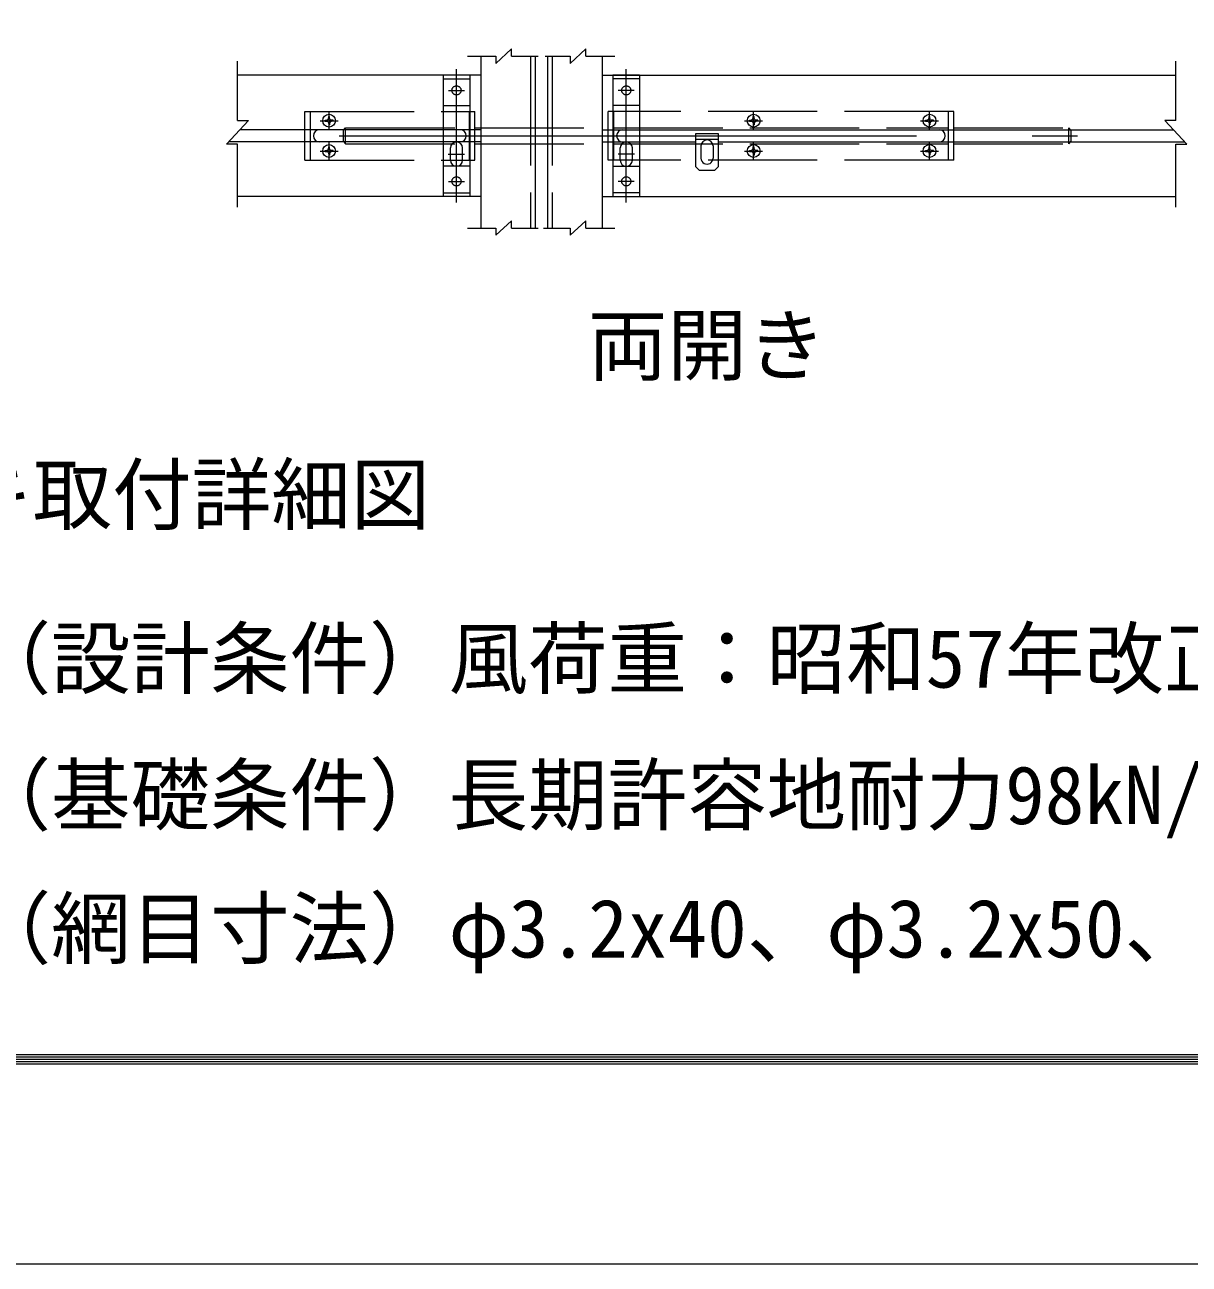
# Model space of a CAD drawing. Units: millimetres, scale not verified. Extents: x -6300 to 6300, y -4455 to 4455.
# Drawn here: x -1885 to 35, y -4455 to -2412 of the extents above; entities that cross this region are included whole.
import ezdxf
from ezdxf.enums import TextEntityAlignment as Align

# ---------------------------------------------------------------- set-up
doc = ezdxf.new("R2010")
doc.units = ezdxf.units.MM
doc.header["$LTSCALE"] = 30
doc.linetypes.add('DASHED', pattern=[7.5, 6, -1.5])
doc.linetypes.add('USER1', pattern=[50.8, 31.75, -6.35, 6.35, -6.35])
for name, color, linetype, lineweight in [('0-0_D-STR-DIM', 7, 'Continuous', 9), ('0-2_D-STR1', 1, 'Continuous', 18), ('0-3_D-STR3', 3, 'Continuous', 13), ('0-6_D-BMK', 2, 'USER1', 13), ('0-A_D-TTL', 7, 'Continuous', 9)]:
    doc.layers.add(name, color=color, linetype=linetype, lineweight=lineweight)
doc.layers.add('0-5_D-TTL-TXT', color=7, linetype='Continuous')
doc.styles.add('ＭＳ ゴシック', font='')
doc.styles.get('ＭＳ ゴシック').set_extended_font_data('MS Gothic')

msp = doc.modelspace()

# ---------------------------------------------------------------- linework, layer by layer
at = {"layer": '0-0_D-STR-DIM'}
for p, q in [((-1533.9, -2569.75), (-1533.9, -2471.64)), ((13.39, -2569.75), (13.39, -2471.64)), ((-1551.9, -2608.52), (-1515.9, -2569.75)), ((-1533.9, -2569.75), (-1515.9, -2569.75)), ((31.39, -2608.52), (-4.61, -2569.75)), ((13.39, -2569.75), (-4.61, -2569.75)), ((-1533.9, -2608.52), (-1551.9, -2608.52)), ((-1533.9, -2712.39), (-1533.9, -2608.52)), ((13.39, -2712.39), (13.39, -2608.52)), ((13.39, -2608.52), (31.39, -2608.52))]:
    msp.add_line(p, q, dxfattribs=at)
at = {"layer": '0-2_D-STR1'}
for p, q in [((-1108.02, -2475.44), (-1082.18, -2451.44)), ((-1082.18, -2463.44), (-1082.18, -2451.44)), ((-985.41, -2475.44), (-959.57, -2451.44)), ((-959.57, -2463.44), (-959.57, -2451.44)), ((-1154.49, -2463.44), (-1108.02, -2463.44)), ((-1132.88, -2463.44), (-1132.88, -2746.76)), ((-1108.02, -2463.44), (-1108.02, -2475.44)), ((-1082.18, -2463.44), (-1038.22, -2463.44)), ((-1042.88, -2463.44), (-1042.88, -2746.76)), ((-1026.68, -2463.44), (-985.41, -2463.44)), ((-1022.88, -2463.44), (-1022.88, -2746.76)), ((-985.41, -2463.44), (-985.41, -2475.44)), ((-959.57, -2463.44), (-911.88, -2463.44)), ((-932.88, -2463.44), (-932.88, -2746.76)), ((-1132.88, -2494.8), (-1533.9, -2494.8)), ((-932.88, -2494.8), (13.39, -2494.8)), ((-1132.88, -2584.8), (-1529.88, -2584.8)), ((-932.88, -2584.8), (9.37, -2584.8)), ((-1132.88, -2604.8), (-1548.45, -2604.8)), ((-932.88, -2604.8), (-778.72, -2604.8)), ((-740.72, -2604.8), (27.94, -2604.8)), ((-1132.88, -2694.8), (-1533.9, -2694.8)), ((-932.88, -2694.8), (13.39, -2694.8)), ((-1108.02, -2758.76), (-1082.18, -2734.76)), ((-1082.18, -2746.76), (-1082.18, -2734.76)), ((-985.41, -2758.76), (-959.57, -2734.76)), ((-959.57, -2746.76), (-959.57, -2734.76)), ((-1154.49, -2746.76), (-1108.02, -2746.76)), ((-1108.02, -2746.76), (-1108.02, -2758.76)), ((-1082.18, -2746.76), (-1037.93, -2746.76)), ((-1029.48, -2746.76), (-985.41, -2746.76)), ((-985.41, -2746.76), (-985.41, -2758.76)), ((-959.57, -2746.76), (-911.88, -2746.76))]:
    msp.add_line(p, q, dxfattribs=at)
at = {"layer": '0-2_D-STR1', "linetype": 'DASHED'}
for p, q in [((-1050.88, -2463.44), (-1050.88, -2746.76)), ((-1014.88, -2463.44), (-1014.88, -2746.76))]:
    msp.add_line(p, q, dxfattribs=at)
at = {"layer": '0-3_D-STR3'}
for p, q in [((-1194.88, -2494.8), (-1194.88, -2694.8)), ((-1150.88, -2494.8), (-1150.88, -2694.8)), ((-870.88, -2494.8), (-914.88, -2494.8)), ((-914.88, -2494.8), (-914.88, -2694.8)), ((-870.88, -2494.8), (-870.88, -2694.8)), ((-1389.57, -2569.07), (-1386.48, -2569.02)), ((-1389.57, -2570.59), (-1389.57, -2569.07)), ((-1389.57, -2570.54), (-1386.48, -2570.59)), ((-1384.64, -2568.04), (-1386.48, -2569.02)), ((-1384.64, -2571.57), (-1386.48, -2570.59)), ((-1384.6, -2568), (-1383.66, -2566.15)), ((-1384.6, -2571.61), (-1383.66, -2573.46)), ((-1383.66, -2573.46), (-1383.61, -2576.5)), ((-1382.09, -2566.15), (-1382.14, -2563.1)), ((-1382.09, -2573.46), (-1382.14, -2576.5)), ((-1381.14, -2568), (-1382.09, -2566.15)), ((-1381.14, -2571.61), (-1382.09, -2573.46)), ((-1381.11, -2568.04), (-1379.26, -2569.02)), ((-1381.11, -2571.57), (-1379.26, -2570.59)), ((-1376.17, -2569.07), (-1379.26, -2569.02)), ((-1376.17, -2570.54), (-1379.26, -2570.59)), ((-1376.17, -2570.54), (-1376.17, -2569.07)), ((-689.57, -2569.07), (-686.48, -2569.02)), ((-689.57, -2570.59), (-689.57, -2569.07)), ((-689.57, -2570.54), (-686.48, -2570.59)), ((-684.64, -2568.04), (-686.48, -2569.02)), ((-684.64, -2571.57), (-686.48, -2570.59)), ((-684.6, -2568), (-683.66, -2566.15)), ((-684.6, -2571.61), (-683.66, -2573.46)), ((-683.66, -2573.46), (-683.61, -2576.5)), ((-682.09, -2566.15), (-682.14, -2563.1)), ((-682.09, -2573.46), (-682.14, -2576.5)), ((-681.14, -2568), (-682.09, -2566.15)), ((-681.14, -2571.61), (-682.09, -2573.46)), ((-681.11, -2568.04), (-679.26, -2569.02)), ((-681.11, -2571.57), (-679.26, -2570.59)), ((-676.17, -2569.07), (-679.26, -2569.02)), ((-676.17, -2570.54), (-679.26, -2570.59)), ((-676.17, -2570.54), (-676.17, -2569.07)), ((-399.57, -2569.07), (-396.48, -2569.02)), ((-399.57, -2570.59), (-399.57, -2569.07)), ((-399.57, -2570.54), (-396.48, -2570.59)), ((-394.64, -2568.04), (-396.48, -2569.02)), ((-394.64, -2571.57), (-396.48, -2570.59)), ((-394.6, -2568), (-393.66, -2566.15)), ((-394.6, -2571.61), (-393.66, -2573.46)), ((-393.66, -2573.46), (-393.61, -2576.5)), ((-392.09, -2566.15), (-392.14, -2563.1)), ((-392.09, -2573.46), (-392.14, -2576.5)), ((-391.14, -2568), (-392.09, -2566.15)), ((-391.14, -2571.61), (-392.09, -2573.46)), ((-391.11, -2568.04), (-389.26, -2569.02)), ((-391.11, -2571.57), (-389.26, -2570.59)), ((-386.17, -2569.07), (-389.26, -2569.02)), ((-386.17, -2570.54), (-389.26, -2570.59)), ((-386.17, -2570.54), (-386.17, -2569.07)), ((-1383.61, -2576.5), (-1382.14, -2576.5)), ((-1383.61, -2576.5), (-1382.14, -2576.5)), ((-740.72, -2645.51), (-740.72, -2591.51)), ((-683.61, -2576.5), (-682.14, -2576.5)), ((-683.61, -2576.5), (-682.14, -2576.5)), ((-393.61, -2576.5), (-392.14, -2576.5)), ((-393.61, -2576.5), (-392.14, -2576.5)), ((-1382.09, -2616.15), (-1382.15, -2613.1)), ((-1182.88, -2634.8), (-1182.88, -2614.8)), ((-1162.88, -2634.8), (-1162.88, -2614.8)), ((-902.88, -2634.8), (-902.88, -2614.8)), ((-882.88, -2634.8), (-882.88, -2614.8)), ((-769.72, -2611.51), (-769.72, -2631.51)), ((-749.72, -2611.51), (-749.72, -2631.51)), ((-682.09, -2616.15), (-682.14, -2613.1)), ((-392.09, -2616.15), (-392.15, -2613.1)), ((-1389.58, -2619.07), (-1386.49, -2619.02)), ((-1389.58, -2620.59), (-1389.58, -2619.07)), ((-1389.58, -2620.54), (-1386.49, -2620.59)), ((-1384.64, -2618.04), (-1386.49, -2619.02)), ((-1384.64, -2621.57), (-1386.49, -2620.59)), ((-1384.61, -2618), (-1383.66, -2616.15)), ((-1384.61, -2621.61), (-1383.66, -2623.46)), ((-1383.66, -2623.46), (-1383.61, -2626.5)), ((-1383.61, -2626.5), (-1382.15, -2626.5)), ((-1383.61, -2626.5), (-1382.15, -2626.5)), ((-1382.09, -2623.46), (-1382.15, -2626.5)), ((-1381.15, -2618), (-1382.09, -2616.15)), ((-1381.15, -2621.61), (-1382.09, -2623.46)), ((-1381.11, -2618.04), (-1379.27, -2619.02)), ((-1381.11, -2621.57), (-1379.27, -2620.59)), ((-1376.18, -2619.07), (-1379.27, -2619.02)), ((-1376.18, -2620.54), (-1379.27, -2620.59)), ((-1376.18, -2620.54), (-1376.18, -2619.07)), ((-689.57, -2619.07), (-686.48, -2619.02)), ((-689.57, -2620.59), (-689.57, -2619.07)), ((-689.57, -2620.54), (-686.48, -2620.59)), ((-684.64, -2618.04), (-686.48, -2619.02)), ((-684.64, -2621.57), (-686.48, -2620.59)), ((-684.6, -2618), (-683.66, -2616.15)), ((-684.6, -2621.61), (-683.66, -2623.46)), ((-683.66, -2623.46), (-683.61, -2626.5)), ((-683.61, -2626.5), (-682.14, -2626.5)), ((-683.61, -2626.5), (-682.14, -2626.5)), ((-682.09, -2623.46), (-682.14, -2626.5)), ((-681.14, -2618), (-682.09, -2616.15)), ((-681.14, -2621.61), (-682.09, -2623.46)), ((-681.11, -2618.04), (-679.26, -2619.02)), ((-681.11, -2621.57), (-679.26, -2620.59)), ((-676.17, -2619.07), (-679.26, -2619.02)), ((-676.17, -2620.54), (-679.26, -2620.59)), ((-676.17, -2620.54), (-676.17, -2619.07)), ((-399.58, -2619.07), (-396.49, -2619.02)), ((-399.58, -2620.59), (-399.58, -2619.07)), ((-399.58, -2620.54), (-396.49, -2620.59)), ((-394.64, -2618.04), (-396.49, -2619.02)), ((-394.64, -2621.57), (-396.49, -2620.59)), ((-394.61, -2618), (-393.66, -2616.15)), ((-394.61, -2621.61), (-393.66, -2623.46)), ((-393.66, -2623.46), (-393.61, -2626.5)), ((-393.61, -2626.5), (-392.15, -2626.5)), ((-393.61, -2626.5), (-392.15, -2626.5)), ((-392.09, -2623.46), (-392.15, -2626.5)), ((-391.15, -2618), (-392.09, -2616.15)), ((-391.15, -2621.61), (-392.09, -2623.46)), ((-391.11, -2618.04), (-389.27, -2619.02)), ((-391.11, -2621.57), (-389.27, -2620.59)), ((-386.18, -2619.07), (-389.27, -2619.02)), ((-386.18, -2620.54), (-389.27, -2620.59)), ((-386.18, -2620.54), (-386.18, -2619.07)), ((-778.72, -2645.51), (-772.72, -2651.51)), ((-772.72, -2651.51), (-746.72, -2651.51)), ((-746.72, -2651.51), (-740.72, -2645.51)), ((-914.88, -2694.8), (-870.88, -2694.8))]:
    msp.add_line(p, q, dxfattribs=at)
at = {"layer": '0-3_D-STR3', "linetype": 'DASHED'}
for p, q in [((-1194.88, -2500.8), (-1150.88, -2500.8)), ((-870.88, -2500.8), (-914.88, -2500.8)), ((-1194.88, -2544.8), (-1150.88, -2544.8)), ((-870.88, -2544.8), (-914.88, -2544.8)), ((-1422.88, -2554.8), (-1142.88, -2554.8)), ((-1422.88, -2634.8), (-1422.88, -2554.8)), ((-1413.88, -2554.8), (-1413.88, -2634.8)), ((-1151.88, -2554.8), (-1151.88, -2634.8)), ((-1142.88, -2634.8), (-1142.88, -2554.8)), ((-922.88, -2634.8), (-922.88, -2554.8)), ((-352.88, -2554.8), (-922.88, -2554.8)), ((-913.88, -2554.8), (-913.88, -2634.8)), ((-361.88, -2554.8), (-361.88, -2634.8)), ((-352.88, -2634.8), (-352.88, -2554.8)), ((-1359.72, -2585.8), (-1355.72, -2581.8)), ((-1359.72, -2585.8), (-1359.72, -2603.8)), ((-1355.72, -2607.8), (-1355.72, -2581.8)), ((-1355.72, -2581.8), (-1151.88, -2581.8)), ((-1142.88, -2581.8), (-922.88, -2581.8)), ((-913.88, -2581.8), (-361.88, -2581.8)), ((-352.88, -2581.8), (-163.72, -2581.8)), ((-163.72, -2581.8), (-159.72, -2585.8)), ((-163.72, -2581.8), (-163.72, -2607.8)), ((-159.72, -2585.8), (-159.72, -2603.8)), ((-1359.72, -2603.8), (-1355.72, -2607.8)), ((-1355.72, -2607.8), (-1151.88, -2607.8)), ((-1142.88, -2607.8), (-922.88, -2607.8)), ((-913.88, -2607.8), (-361.88, -2607.8)), ((-778.72, -2600.51), (-740.72, -2600.51)), ((-352.88, -2607.8), (-163.72, -2607.8)), ((-159.72, -2603.8), (-163.72, -2607.8)), ((-1422.88, -2634.8), (-1142.88, -2634.8)), ((-352.88, -2634.8), (-922.88, -2634.8)), ((-1150.88, -2644.8), (-1194.88, -2644.8)), ((-914.88, -2644.8), (-870.88, -2644.8)), ((-1194.88, -2688.8), (-1150.88, -2688.8)), ((-870.88, -2688.8), (-914.88, -2688.8))]:
    msp.add_line(p, q, dxfattribs=at)
at = {"layer": '0-3_D-STR3'}
for points in [[(-1383.66, -2566.15), (-1383.61, -2563.1), (-1382.14, -2563.1)], [(-683.66, -2566.15), (-683.61, -2563.1), (-682.14, -2563.1)], [(-393.66, -2566.15), (-393.61, -2563.1), (-392.14, -2563.1)], [(-740.72, -2591.51), (-778.72, -2591.51), (-778.72, -2645.51)], [(-1383.66, -2616.15), (-1383.61, -2613.1), (-1382.15, -2613.1)], [(-683.66, -2616.15), (-683.61, -2613.1), (-682.14, -2613.1)], [(-393.66, -2616.15), (-393.61, -2613.1), (-392.15, -2613.1)]]:
    msp.add_lwpolyline(points, dxfattribs=at)
at = {"layer": '0-3_D-STR3', "linetype": 'DASHED'}
for centre in [(-1172.88, -2519.8), (-892.88, -2519.8), (-1172.88, -2669.8), (-892.88, -2669.8)]:
    msp.add_circle(centre, 7.5, dxfattribs=at)
at = {"layer": '0-3_D-STR3'}
for centre in [(-1382.87, -2569.8), (-682.87, -2569.8), (-392.87, -2569.8), (-1382.88, -2619.8), (-682.87, -2619.8), (-392.88, -2619.8)]:
    msp.add_circle(centre, 10.5, dxfattribs=at)
for centre, start, end in [((-1398.88, -2594.8), 89.99998, 269.99929), ((-1166.88, -2594.8), 270.00068, 89.99999), ((-898.88, -2594.8), 90.00001, 269.99932), ((-376.88, -2594.8), 270.00071, 90.00002), ((-1172.88, -2614.8), 359.99999, 179.99965), ((-892.88, -2614.8), 0.00035, 180.00001), ((-759.72, -2611.51), 359.99999, 179.99999), ((-1172.88, -2634.8), 179.99999, 359.99998), ((-892.88, -2634.8), 180.00002, 0.00001), ((-759.72, -2631.51), 179.99999, 0)]:
    msp.add_arc(centre, 10, start, end, dxfattribs=at)
at = {"layer": '0-6_D-BMK'}
for p, q in [((-1172.88, -2704.69), (-1172.88, -2484.92)), ((-892.88, -2704.69), (-892.88, -2484.92)), ((-1186.13, -2519.8), (-1159.63, -2519.8)), ((-879.63, -2519.8), (-906.13, -2519.8)), ((-1397.75, -2569.8), (-1367.99, -2569.8)), ((-1382.87, -2584.68), (-1382.87, -2554.92)), ((-697.75, -2569.8), (-667.99, -2569.8)), ((-682.87, -2584.68), (-682.87, -2554.92)), ((-407.75, -2569.8), (-377.99, -2569.8)), ((-392.87, -2584.68), (-392.87, -2554.92)), ((-1366.57, -2594.8), (-149.07, -2594.8)), ((-1382.88, -2634.68), (-1382.88, -2604.92)), ((-682.87, -2634.68), (-682.87, -2604.92)), ((-392.88, -2634.68), (-392.88, -2604.92)), ((-1397.76, -2619.8), (-1368, -2619.8)), ((-1186.35, -2624.8), (-1159.4, -2624.8)), ((-879.4, -2624.8), (-906.35, -2624.8)), ((-697.75, -2619.8), (-667.99, -2619.8)), ((-407.76, -2619.8), (-378, -2619.8)), ((-1186.13, -2669.8), (-1159.63, -2669.8)), ((-879.63, -2669.8), (-906.13, -2669.8))]:
    msp.add_line(p, q, dxfattribs=at)
at = {"layer": '0-A_D-TTL', "color": 2, "lineweight": 18}
msp.add_lwpolyline([(-6300, 4455), (6300, 4455), (6300, -4455), (-6300, -4455)], close=True, dxfattribs=at)
at = {"layer": '0-A_D-TTL'}
for points in [[(-5895, 4125), (5895, 4125), (5895, -4125), (-5895, -4125)], [(-5891.25, 4121.25), (5891.25, 4121.25), (5891.25, -4121.25), (-5891.25, -4121.25)], [(-5887.5, 4117.5), (5887.5, 4117.5), (5887.5, -4117.5), (-5887.5, -4117.5)], [(-5883.75, 4113.75), (5883.75, 4113.75), (5883.75, -4113.75), (-5883.75, -4113.75)], [(-5880, 4110), (5880, 4110), (5880, -4110), (-5880, -4110)]]:
    msp.add_lwpolyline(points, close=True, dxfattribs=at)

# ---------------------------------------------------------------- texts
at = {"layer": '0-5_D-TTL-TXT', "style": 'ＭＳ ゴシック'}
for s, p in [('両開き', (-956.26, -3016.83)), ('カンヌキ取付詳細図', (-2396.12, -3262.98)), ('（設計条件）風荷重：昭和57年改正 建築基準法・同施行令に基づく風圧力に準拠。', (-1972.42, -3533.29)), ('（基礎条件）長期許容地耐力98kN/㎡の場合。', (-1972.42, -3758.29)), ('（網目寸法）φ3.2x40、φ3.2x50、φ3.2x56、φ2.6x40、φ2.6x50、φ2.6x56 の場合', (-1972.42, -3978.29))]:
    msp.add_text(s, height=96.11, dxfattribs=at).set_placement(p, align=Align.BOTTOM_LEFT)

doc.saveas('drawing.dxf')
